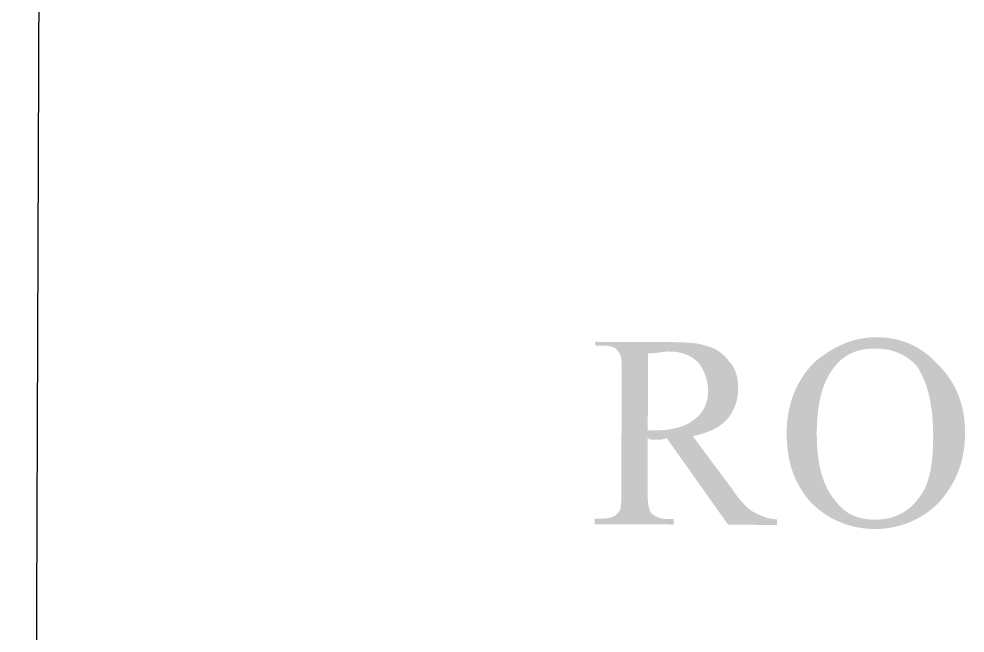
# Model space of a CAD drawing. Header units: millimetres. Extents: x -125 to 146, y -26 to 163.
# Drawn here: x -4.2 to 17.15, y 100.31 to 114.16 of the extents above; entities that cross this region are included whole.
import ezdxf

# ---------------------------------------------------------------- set-up
doc = ezdxf.new("R2010")
doc.units = ezdxf.units.MM
doc.header["$MEASUREMENT"] = 0
doc.layers.get('0').update_dxf_attribs({"color": 255, "linetype": 'CONTINUOUS'})

msp = doc.modelspace()

# ---------------------------------------------------------------- hatches: boundary and pattern name
at = {"true_color": 0x000007}
h = msp.add_hatch(color=7, dxfattribs=at)
h.paths.add_polyline_path([(12.906, 102.751), (11.805, 102.755), (10.413, 104.713), (10.402, 104.708), (10.392, 104.704), (10.381, 104.699), (10.37, 104.696), (10.36, 104.692), (10.349, 104.689), (10.339, 104.686), (10.328, 104.684), (10.317, 104.682), (10.307, 104.68), (10.296, 104.678), (10.286, 104.677), (10.275, 104.675), (10.264, 104.674), (10.254, 104.674), (10.243, 104.673), (10.233, 104.673), (10.222, 104.672), (10.212, 104.672), (10.201, 104.672), (10.19, 104.672), (10.18, 104.672), (10.169, 104.672), (10.159, 104.672), (10.158, 104.672), (10.158, 104.672), (10.157, 104.672), (10.155, 104.672), (10.154, 104.672), (10.151, 104.672), (10.149, 104.672), (10.146, 104.672), (10.143, 104.672), (10.14, 104.672), (10.136, 104.672), (10.132, 104.672), (10.128, 104.672), (10.124, 104.672), (10.119, 104.672), (10.115, 104.672), (10.11, 104.672), (10.105, 104.672), (10.1, 104.672), (10.095, 104.672), (10.09, 104.672), (10.085, 104.672), (10.079, 104.672), (10.074, 104.672), (10.074, 104.672), (10.073, 104.672), (10.072, 104.672), (10.071, 104.672), (10.069, 104.673), (10.067, 104.673), (10.064, 104.673), (10.061, 104.674), (10.058, 104.674), (10.055, 104.675), (10.051, 104.676), (10.048, 104.678), (10.043, 104.679), (10.039, 104.681), (10.035, 104.683), (10.03, 104.685), (10.025, 104.687), (10.02, 104.69), (10.015, 104.693), (10.01, 104.697), (10.005, 104.701), (10, 104.705), (9.995, 104.71), (9.989, 104.715), (9.985, 103.484), (9.985, 103.453), (9.986, 103.423), (9.986, 103.393), (9.988, 103.365), (9.99, 103.337), (9.992, 103.31), (9.994, 103.285), (9.997, 103.26), (10, 103.237), (10.003, 103.214), (10.006, 103.193), (10.01, 103.172), (10.014, 103.153), (10.018, 103.135), (10.023, 103.118), (10.027, 103.102), (10.032, 103.087), (10.037, 103.073), (10.042, 103.061), (10.047, 103.05), (10.052, 103.04), (10.057, 103.032), (10.063, 103.024), (10.068, 103.018), (10.079, 103.008), (10.09, 102.998), (10.101, 102.988), (10.113, 102.979), (10.126, 102.971), (10.138, 102.962), (10.151, 102.954), (10.165, 102.947), (10.178, 102.94), (10.192, 102.933), (10.207, 102.927), (10.221, 102.921), (10.236, 102.916), (10.25, 102.911), (10.265, 102.907), (10.281, 102.903), (10.296, 102.899), (10.312, 102.896), (10.327, 102.894), (10.343, 102.892), (10.359, 102.89), (10.374, 102.889), (10.39, 102.888), (10.406, 102.888), (10.575, 102.887), (10.575, 102.76), (8.794, 102.767), (8.795, 102.894), (8.964, 102.893), (8.985, 102.893), (9.006, 102.894), (9.026, 102.895), (9.046, 102.897), (9.066, 102.899), (9.085, 102.901), (9.103, 102.905), (9.121, 102.909), (9.139, 102.913), (9.156, 102.918), (9.173, 102.924), (9.189, 102.93), (9.205, 102.938), (9.22, 102.945), (9.235, 102.954), (9.249, 102.963), (9.263, 102.973), (9.277, 102.983), (9.29, 102.995), (9.302, 103.007), (9.314, 103.02), (9.326, 103.033), (9.338, 103.048), (9.348, 103.063), (9.353, 103.069), (9.358, 103.077), (9.362, 103.085), (9.366, 103.095), (9.37, 103.106), (9.373, 103.118), (9.376, 103.131), (9.378, 103.145), (9.381, 103.16), (9.383, 103.176), (9.384, 103.193), (9.386, 103.212), (9.387, 103.23), (9.388, 103.25), (9.389, 103.271), (9.39, 103.292), (9.391, 103.314), (9.391, 103.337), (9.391, 103.361), (9.392, 103.385), (9.392, 103.409), (9.392, 103.435), (9.392, 103.46), (9.392, 103.487), (9.402, 106.159), (9.402, 106.19), (9.402, 106.221), (9.402, 106.25), (9.402, 106.279), (9.402, 106.307), (9.401, 106.334), (9.401, 106.36), (9.4, 106.385), (9.399, 106.409), (9.397, 106.432), (9.395, 106.455), (9.393, 106.476), (9.39, 106.497), (9.387, 106.517), (9.383, 106.536), (9.379, 106.554), (9.374, 106.571), (9.368, 106.588), (9.362, 106.603), (9.355, 106.618), (9.347, 106.631), (9.339, 106.644), (9.329, 106.656), (9.319, 106.667), (9.314, 106.678), (9.307, 106.688), (9.3, 106.697), (9.291, 106.706), (9.282, 106.715), (9.273, 106.723), (9.262, 106.731), (9.251, 106.738), (9.238, 106.745), (9.226, 106.751), (9.212, 106.757), (9.198, 106.763), (9.183, 106.768), (9.167, 106.773), (9.151, 106.777), (9.134, 106.781), (9.116, 106.784), (9.098, 106.787), (9.08, 106.79), (9.061, 106.792), (9.041, 106.793), (9.021, 106.794), (9, 106.795), (8.979, 106.795), (8.809, 106.796), (8.81, 106.881), (10.336, 106.875), (10.389, 106.875), (10.44, 106.875), (10.491, 106.874), (10.541, 106.874), (10.589, 106.873), (10.637, 106.873), (10.684, 106.872), (10.73, 106.871), (10.775, 106.869), (10.818, 106.867), (10.861, 106.865), (10.903, 106.862), (10.943, 106.859), (10.983, 106.856), (11.021, 106.852), (11.058, 106.847), (11.094, 106.842), (11.129, 106.836), (11.163, 106.83), (11.195, 106.823), (11.226, 106.815), (11.256, 106.807), (11.285, 106.797), (11.312, 106.787), (11.338, 106.781), (11.364, 106.774), (11.389, 106.767), (11.414, 106.758), (11.439, 106.749), (11.463, 106.739), (11.486, 106.729), (11.509, 106.717), (11.532, 106.705), (11.554, 106.692), (11.576, 106.678), (11.597, 106.664), (11.618, 106.649), (11.639, 106.634), (11.659, 106.617), (11.678, 106.6), (11.697, 106.583), (11.716, 106.565), (11.734, 106.547), (11.752, 106.528), (11.769, 106.508), (11.786, 106.488), (11.803, 106.467), (11.819, 106.446), (11.839, 106.425), (11.858, 106.403), (11.876, 106.381), (11.893, 106.358), (11.909, 106.334), (11.923, 106.311), (11.936, 106.286), (11.948, 106.262), (11.959, 106.237), (11.97, 106.211), (11.979, 106.185), (11.987, 106.159), (11.995, 106.132), (12.001, 106.104), (12.007, 106.077), (12.012, 106.049), (12.016, 106.02), (12.02, 105.991), (12.022, 105.961), (12.025, 105.932), (12.026, 105.901), (12.027, 105.871), (12.028, 105.839), (12.028, 105.808), (12.028, 105.776), (12.026, 105.745), (12.024, 105.715), (12.021, 105.684), (12.017, 105.655), (12.012, 105.625), (12.007, 105.597), (12.001, 105.568), (11.994, 105.54), (11.986, 105.513), (11.978, 105.486), (11.969, 105.459), (11.959, 105.433), (11.949, 105.407), (11.938, 105.382), (11.926, 105.357), (11.914, 105.332), (11.901, 105.308), (11.888, 105.285), (11.874, 105.262), (11.86, 105.239), (11.845, 105.217), (11.83, 105.195), (11.814, 105.174), (11.792, 105.148), (11.77, 105.123), (11.746, 105.098), (11.722, 105.075), (11.696, 105.052), (11.67, 105.031), (11.643, 105.01), (11.614, 104.989), (11.585, 104.97), (11.554, 104.951), (11.523, 104.933), (11.49, 104.916), (11.456, 104.899), (11.421, 104.883), (11.385, 104.867), (11.348, 104.852), (11.31, 104.838), (11.27, 104.824), (11.229, 104.811), (11.187, 104.799), (11.144, 104.787), (11.099, 104.775), (11.053, 104.764), (11.006, 104.753), (11.893, 103.562), (11.914, 103.531), (11.935, 103.5), (11.956, 103.471), (11.977, 103.442), (11.998, 103.414), (12.019, 103.387), (12.039, 103.361), (12.06, 103.336), (12.08, 103.311), (12.1, 103.288), (12.121, 103.265), (12.14, 103.244), (12.16, 103.223), (12.179, 103.203), (12.199, 103.184), (12.218, 103.166), (12.236, 103.148), (12.254, 103.132), (12.272, 103.117), (12.29, 103.102), (12.307, 103.088), (12.324, 103.075), (12.341, 103.063), (12.357, 103.052), (12.378, 103.042), (12.399, 103.031), (12.42, 103.02), (12.441, 103.01), (12.463, 103), (12.484, 102.989), (12.506, 102.979), (12.527, 102.97), (12.549, 102.96), (12.571, 102.951), (12.593, 102.942), (12.616, 102.934), (12.638, 102.926), (12.661, 102.918), (12.684, 102.911), (12.707, 102.905), (12.731, 102.899), (12.755, 102.894), (12.779, 102.889), (12.804, 102.886), (12.829, 102.883), (12.854, 102.88), (12.88, 102.879), (12.906, 102.878)])
h.paths.add_polyline_path([(9.99, 104.884), (9.995, 104.884), (10.001, 104.884), (10.006, 104.884), (10.011, 104.884), (10.017, 104.884), (10.022, 104.884), (10.027, 104.884), (10.032, 104.884), (10.038, 104.884), (10.043, 104.884), (10.048, 104.884), (10.054, 104.884), (10.059, 104.884), (10.064, 104.884), (10.069, 104.884), (10.075, 104.884), (10.08, 104.884), (10.085, 104.884), (10.091, 104.884), (10.096, 104.884), (10.101, 104.884), (10.107, 104.884), (10.112, 104.884), (10.117, 104.884), (10.117, 104.884), (10.118, 104.884), (10.119, 104.884), (10.12, 104.884), (10.122, 104.884), (10.124, 104.884), (10.126, 104.884), (10.128, 104.884), (10.13, 104.884), (10.133, 104.884), (10.136, 104.884), (10.138, 104.884), (10.141, 104.884), (10.144, 104.884), (10.146, 104.883), (10.148, 104.883), (10.151, 104.883), (10.153, 104.883), (10.155, 104.883), (10.156, 104.883), (10.158, 104.883), (10.159, 104.883), (10.159, 104.883), (10.159, 104.883), (10.207, 104.884), (10.253, 104.885), (10.298, 104.887), (10.343, 104.89), (10.387, 104.894), (10.429, 104.898), (10.471, 104.904), (10.512, 104.91), (10.552, 104.918), (10.592, 104.926), (10.63, 104.935), (10.668, 104.945), (10.704, 104.956), (10.74, 104.968), (10.775, 104.98), (10.809, 104.994), (10.842, 105.008), (10.874, 105.024), (10.906, 105.04), (10.936, 105.057), (10.966, 105.075), (10.995, 105.094), (11.022, 105.114), (11.049, 105.134), (11.075, 105.155), (11.1, 105.177), (11.123, 105.199), (11.145, 105.222), (11.166, 105.245), (11.186, 105.269), (11.204, 105.293), (11.222, 105.317), (11.238, 105.342), (11.253, 105.367), (11.267, 105.393), (11.279, 105.419), (11.291, 105.446), (11.301, 105.473), (11.311, 105.5), (11.319, 105.528), (11.327, 105.557), (11.333, 105.586), (11.338, 105.615), (11.343, 105.645), (11.346, 105.675), (11.349, 105.705), (11.35, 105.737), (11.351, 105.768), (11.35, 105.8), (11.349, 105.831), (11.347, 105.861), (11.344, 105.892), (11.34, 105.922), (11.336, 105.951), (11.33, 105.98), (11.324, 106.009), (11.317, 106.037), (11.31, 106.065), (11.301, 106.092), (11.292, 106.119), (11.283, 106.145), (11.273, 106.171), (11.262, 106.197), (11.25, 106.222), (11.238, 106.247), (11.225, 106.271), (11.212, 106.295), (11.198, 106.318), (11.184, 106.341), (11.169, 106.363), (11.154, 106.385), (11.139, 106.407), (11.117, 106.427), (11.096, 106.447), (11.073, 106.466), (11.051, 106.484), (11.027, 106.502), (11.004, 106.518), (10.979, 106.534), (10.954, 106.548), (10.929, 106.562), (10.903, 106.575), (10.876, 106.587), (10.848, 106.598), (10.82, 106.608), (10.792, 106.618), (10.762, 106.626), (10.732, 106.634), (10.701, 106.641), (10.669, 106.646), (10.637, 106.651), (10.604, 106.655), (10.57, 106.659), (10.535, 106.661), (10.499, 106.662), (10.462, 106.663), (10.451, 106.663), (10.439, 106.662), (10.427, 106.661), (10.413, 106.66), (10.399, 106.658), (10.384, 106.657), (10.368, 106.655), (10.351, 106.652), (10.334, 106.65), (10.315, 106.648), (10.297, 106.645), (10.277, 106.643), (10.257, 106.64), (10.236, 106.637), (10.215, 106.635), (10.193, 106.633), (10.17, 106.63), (10.147, 106.628), (10.123, 106.627), (10.099, 106.625), (10.074, 106.624), (10.049, 106.623), (10.023, 106.623), (9.997, 106.622)])
h = msp.add_hatch(color=7, dxfattribs=at)
h.paths.add_polyline_path([(15.168, 106.984), (15.236, 106.983), (15.304, 106.979), (15.37, 106.974), (15.436, 106.966), (15.501, 106.955), (15.565, 106.943), (15.628, 106.929), (15.69, 106.912), (15.752, 106.893), (15.812, 106.872), (15.872, 106.848), (15.931, 106.823), (15.988, 106.795), (16.045, 106.765), (16.101, 106.733), (16.157, 106.698), (16.211, 106.662), (16.264, 106.623), (16.317, 106.582), (16.368, 106.539), (16.419, 106.493), (16.468, 106.446), (16.517, 106.396), (16.565, 106.344), (16.612, 106.295), (16.656, 106.245), (16.699, 106.194), (16.741, 106.141), (16.78, 106.087), (16.817, 106.032), (16.853, 105.976), (16.887, 105.918), (16.918, 105.859), (16.948, 105.798), (16.976, 105.736), (17.002, 105.673), (17.026, 105.609), (17.048, 105.543), (17.068, 105.477), (17.085, 105.408), (17.101, 105.339), (17.115, 105.268), (17.126, 105.196), (17.136, 105.122), (17.143, 105.047), (17.148, 104.971), (17.151, 104.894), (17.152, 104.815), (17.151, 104.736), (17.147, 104.659), (17.141, 104.582), (17.134, 104.507), (17.124, 104.433), (17.111, 104.361), (17.097, 104.29), (17.081, 104.219), (17.063, 104.151), (17.042, 104.083), (17.02, 104.016), (16.996, 103.951), (16.969, 103.887), (16.941, 103.824), (16.911, 103.762), (16.878, 103.701), (16.844, 103.641), (16.808, 103.582), (16.77, 103.524), (16.731, 103.467), (16.689, 103.411), (16.646, 103.356), (16.601, 103.302), (16.554, 103.249), (16.505, 103.202), (16.455, 103.157), (16.404, 103.113), (16.352, 103.072), (16.299, 103.032), (16.244, 102.995), (16.188, 102.959), (16.132, 102.925), (16.074, 102.893), (16.015, 102.863), (15.955, 102.835), (15.895, 102.809), (15.833, 102.785), (15.771, 102.763), (15.708, 102.744), (15.644, 102.726), (15.579, 102.71), (15.514, 102.696), (15.448, 102.684), (15.381, 102.675), (15.314, 102.668), (15.246, 102.662), (15.178, 102.659), (15.11, 102.659), (15.041, 102.66), (14.973, 102.663), (14.905, 102.669), (14.838, 102.677), (14.772, 102.687), (14.706, 102.699), (14.641, 102.713), (14.577, 102.73), (14.513, 102.748), (14.45, 102.768), (14.388, 102.791), (14.327, 102.815), (14.267, 102.842), (14.207, 102.87), (14.149, 102.9), (14.091, 102.933), (14.035, 102.967), (13.98, 103.003), (13.926, 103.041), (13.872, 103.081), (13.821, 103.123), (13.77, 103.166), (13.721, 103.212), (13.672, 103.259), (13.626, 103.313), (13.581, 103.367), (13.539, 103.422), (13.499, 103.479), (13.461, 103.536), (13.425, 103.594), (13.392, 103.653), (13.36, 103.714), (13.331, 103.775), (13.303, 103.837), (13.278, 103.9), (13.255, 103.965), (13.233, 104.03), (13.214, 104.097), (13.197, 104.165), (13.181, 104.234), (13.168, 104.304), (13.156, 104.375), (13.146, 104.448), (13.138, 104.522), (13.132, 104.597), (13.128, 104.673), (13.126, 104.751), (13.125, 104.83), (13.127, 104.909), (13.13, 104.987), (13.136, 105.064), (13.144, 105.14), (13.154, 105.216), (13.167, 105.29), (13.181, 105.363), (13.198, 105.435), (13.217, 105.506), (13.238, 105.577), (13.262, 105.646), (13.288, 105.714), (13.316, 105.781), (13.346, 105.846), (13.378, 105.911), (13.412, 105.974), (13.449, 106.037), (13.488, 106.098), (13.529, 106.158), (13.573, 106.217), (13.619, 106.274), (13.666, 106.33), (13.717, 106.385), (13.769, 106.439), (13.822, 106.481), (13.875, 106.521), (13.928, 106.559), (13.982, 106.597), (14.035, 106.633), (14.089, 106.667), (14.143, 106.7), (14.198, 106.731), (14.253, 106.76), (14.309, 106.788), (14.365, 106.814), (14.421, 106.839), (14.479, 106.862), (14.537, 106.882), (14.595, 106.902), (14.655, 106.919), (14.715, 106.934), (14.777, 106.947), (14.839, 106.959), (14.903, 106.968), (14.967, 106.975), (15.033, 106.98), (15.1, 106.983)])
h.paths.add_polyline_path([(15.125, 106.73), (15.077, 106.73), (15.031, 106.728), (14.986, 106.725), (14.941, 106.721), (14.897, 106.715), (14.855, 106.708), (14.813, 106.699), (14.772, 106.689), (14.732, 106.678), (14.692, 106.666), (14.654, 106.652), (14.616, 106.637), (14.58, 106.621), (14.544, 106.603), (14.509, 106.584), (14.475, 106.564), (14.442, 106.542), (14.409, 106.519), (14.378, 106.494), (14.348, 106.469), (14.318, 106.442), (14.289, 106.413), (14.261, 106.384), (14.234, 106.353), (14.198, 106.309), (14.163, 106.264), (14.13, 106.217), (14.099, 106.169), (14.07, 106.118), (14.042, 106.066), (14.016, 106.012), (13.991, 105.957), (13.968, 105.899), (13.947, 105.84), (13.927, 105.779), (13.909, 105.717), (13.892, 105.652), (13.877, 105.586), (13.864, 105.518), (13.851, 105.448), (13.841, 105.377), (13.831, 105.304), (13.824, 105.229), (13.817, 105.152), (13.812, 105.074), (13.809, 104.993), (13.806, 104.911), (13.805, 104.828), (13.806, 104.744), (13.807, 104.661), (13.81, 104.581), (13.815, 104.502), (13.821, 104.425), (13.828, 104.35), (13.837, 104.276), (13.847, 104.205), (13.858, 104.135), (13.872, 104.067), (13.886, 104.001), (13.902, 103.936), (13.92, 103.873), (13.94, 103.812), (13.96, 103.753), (13.983, 103.696), (14.007, 103.64), (14.033, 103.586), (14.06, 103.534), (14.089, 103.483), (14.12, 103.435), (14.153, 103.388), (14.187, 103.343), (14.223, 103.299), (14.25, 103.263), (14.277, 103.229), (14.306, 103.196), (14.335, 103.165), (14.366, 103.135), (14.397, 103.107), (14.429, 103.081), (14.462, 103.056), (14.496, 103.033), (14.531, 103.012), (14.566, 102.992), (14.603, 102.974), (14.64, 102.957), (14.678, 102.942), (14.718, 102.928), (14.758, 102.916), (14.799, 102.905), (14.841, 102.896), (14.883, 102.888), (14.927, 102.882), (14.971, 102.877), (15.017, 102.873), (15.063, 102.871), (15.11, 102.87), (15.158, 102.871), (15.205, 102.873), (15.251, 102.876), (15.297, 102.881), (15.343, 102.887), (15.388, 102.895), (15.433, 102.904), (15.477, 102.915), (15.52, 102.928), (15.563, 102.942), (15.605, 102.958), (15.647, 102.975), (15.687, 102.995), (15.728, 103.016), (15.767, 103.039), (15.806, 103.064), (15.844, 103.091), (15.881, 103.12), (15.918, 103.15), (15.954, 103.183), (15.989, 103.218), (16.023, 103.255), (16.056, 103.294), (16.088, 103.335), (16.119, 103.373), (16.149, 103.412), (16.176, 103.454), (16.202, 103.497), (16.227, 103.542), (16.249, 103.588), (16.271, 103.637), (16.29, 103.687), (16.309, 103.739), (16.325, 103.793), (16.341, 103.848), (16.355, 103.906), (16.368, 103.965), (16.379, 104.026), (16.39, 104.088), (16.399, 104.153), (16.407, 104.219), (16.413, 104.287), (16.419, 104.357), (16.424, 104.429), (16.427, 104.502), (16.43, 104.577), (16.431, 104.654), (16.432, 104.733), (16.432, 104.822), (16.43, 104.909), (16.427, 104.993), (16.423, 105.076), (16.417, 105.156), (16.41, 105.235), (16.402, 105.311), (16.392, 105.386), (16.381, 105.458), (16.369, 105.529), (16.355, 105.598), (16.34, 105.665), (16.324, 105.731), (16.306, 105.794), (16.288, 105.856), (16.267, 105.917), (16.246, 105.976), (16.223, 106.033), (16.198, 106.089), (16.173, 106.143), (16.146, 106.196), (16.118, 106.247), (16.088, 106.297), (16.057, 106.346), (16.025, 106.377), (15.993, 106.407), (15.96, 106.436), (15.927, 106.463), (15.893, 106.489), (15.858, 106.513), (15.823, 106.537), (15.788, 106.559), (15.751, 106.579), (15.714, 106.599), (15.677, 106.617), (15.639, 106.633), (15.6, 106.649), (15.561, 106.663), (15.52, 106.675), (15.479, 106.687), (15.438, 106.697), (15.395, 106.706), (15.352, 106.713), (15.308, 106.719), (15.264, 106.724), (15.218, 106.727), (15.172, 106.73)])

# ---------------------------------------------------------------- linework, layer by layer
at = {"color": 7, "linetype": 'Continuous', "lineweight": 25, "true_color": 0x000007}
msp.add_lwpolyline([(-4.205, -8.79), (-3.604, 153.697), (8.517, 153.653), (6.021, 154.807), (6.016, 153.662)], dxfattribs=at)

doc.saveas('drawing.dxf')
